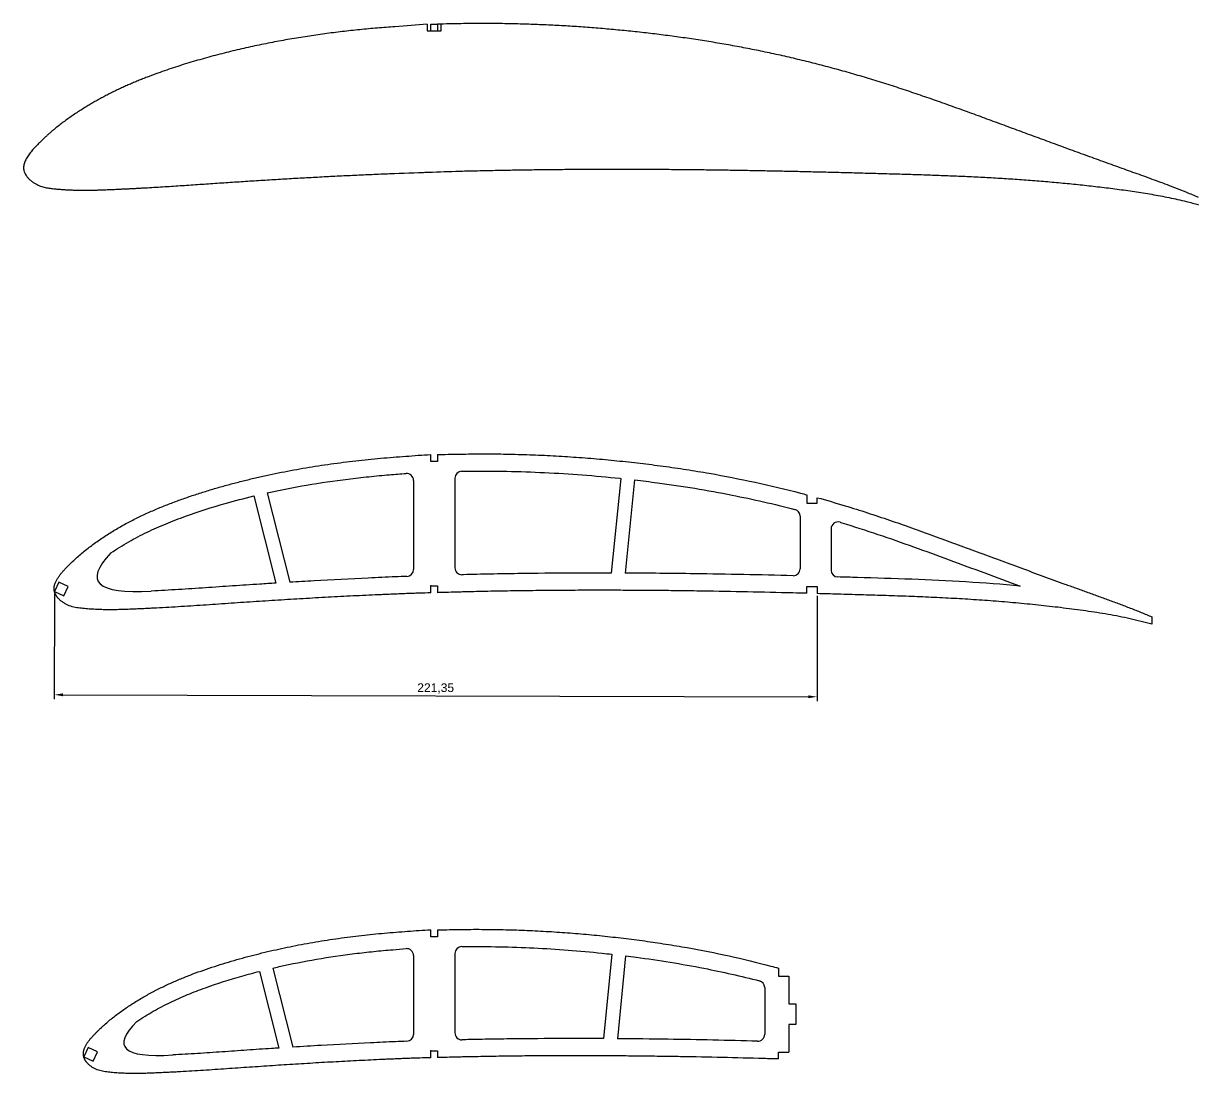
# Model space of a CAD drawing. Header units: millimetres. Extents: x 80 to 1077, y 17 to 739.
# Drawn here: x 79.7 to 420.6, y 434.5 to 739.4 of the extents above; entities that cross this region are included whole.
import ezdxf

# ---------------------------------------------------------------- set-up
doc = ezdxf.new("R2010")
doc.units = ezdxf.units.MM
doc.layers.add('10', color=7, linetype='Continuous')
doc.layers.add('11', color=80, linetype='Continuous')
doc.styles.get("Standard").update_dxf_attribs({"font": 'arial.ttf'})
doc.dimstyles.new('ISO-25', dxfattribs={"dimtxt": 2.5, "dimasz": 2.5, "dimexe": 1.25, "dimexo": 0.625, "dimtad": 1, "dimtxsty": 'Standard', "dimcen": 2.5, "dimadec": 0, "dimazin": 0, "dimtfac": 1, "dimtmove": 0, "dimatfit": 3, "dimfxl": 1, "dimarcsym": 0})

# ---------------------------------------------------------------- blocks, each defined once
blk = doc.blocks.new('*D2')
at = {"color": 0, "lineweight": -2, "transparency": 16777216}
for p, q in [((88.67, 573.85), (88.58, 543.26)), ((310.02, 573.26), (309.94, 542.67)), ((91.09, 544.5), (307.44, 543.93))]:
    blk.add_line(p, q, dxfattribs=at)
at = {"color": 0, "transparency": 16777216}
for points in [[(91.09, 544.92), (91.09, 544.08), (88.59, 544.51)], [(307.44, 544.34), (307.44, 543.51), (309.94, 543.92)]]:
    blk.add_solid(points, dxfattribs=at)
at = {"layer": 'Defpoints', "color": 0, "transparency": 16777216}
for p in [(88.67, 574.47), (310.02, 573.88), (309.94, 543.92)]:
    blk.add_point(p, dxfattribs=at)
at = {"color": 0, "transparency": 16777216, "insert": (199.27, 546.34), "char_height": 2.5, "attachment_point": 5, "rotation": 359.8483}
blk.add_mtext('221,35', dxfattribs=at)

msp = doc.modelspace()

# ---------------------------------------------------------------- linework, layer by layer
for p, q in [((196.841, 739.285), (196.841, 737.285)), ((196.841, 737.285), (200.841, 737.285)), ((196.841, 737.285), (197.841, 737.285)), ((197.841, 737.285), (197.841, 739.285)), ((197.841, 739.285), (199.841, 739.285)), ((199.841, 739.285), (199.841, 737.285)), ((200.841, 737.285), (200.841, 739.321)), ((197.841, 612.285), (197.841, 614.273)), ((199.841, 614.285), (199.841, 612.285)), ((199.841, 612.285), (197.841, 612.285)), ((204.841, 607.401), (204.841, 581.359)), ((253.035, 607.33), (250.22, 579.843)), ((192.841, 606.773), (192.841, 580.88)), ((257.011, 606.892), (254.24, 579.832)), ((146.468, 602.228), (152.844, 576.931)), ((150.365, 603.131), (156.905, 577.181)), ((307.02, 602.555), (307.02, 600.155)), ((307.02, 600.155), (310.02, 600.155)), ((310.02, 600.155), (310.02, 601.738)), ((305.02, 596.371), (305.02, 581.073)), ((314.02, 592.704), (314.02, 580.722)), ((197.841, 574.099), (197.841, 576.099)), ((197.841, 576.099), (199.841, 576.099)), ((199.841, 576.099), (199.841, 574.148)), ((307.02, 573.966), (307.02, 575.966)), ((307.02, 575.966), (310.02, 575.966)), ((310.02, 575.966), (310.02, 573.884)), ((197.841, 474.264), (197.841, 476.25)), ((199.841, 474.264), (197.841, 474.264)), ((199.841, 476.264), (199.841, 474.264)), ((192.841, 468.799), (192.841, 445.9)), ((204.841, 469.37), (204.841, 446.324)), ((250.379, 469.171), (248.016, 444.662)), ((254.352, 468.702), (252.032, 444.638)), ((148.097, 464.189), (153.786, 441.931)), ((151.982, 465.139), (157.848, 442.191)), ((298.739, 465.153), (298.739, 462.753)), ((298.739, 462.753), (301.739, 462.753)), ((301.739, 462.753), (301.739, 454.753)), ((294.739, 459.495), (294.739, 445.917)), ((301.739, 454.753), (303.739, 454.753)), ((303.739, 454.753), (303.739, 448.753)), ((303.739, 448.753), (301.739, 448.753)), ((301.739, 448.753), (301.739, 440.746)), ((197.841, 439.099), (197.841, 441.099)), ((197.841, 441.099), (199.841, 441.099)), ((199.841, 441.099), (199.841, 439.145)), ((298.739, 438.746), (298.739, 440.746)), ((298.739, 440.746), (301.739, 440.746))]:
    msp.add_line(p, q)
at = {"color": 7, "linetype": 'Continuous', "lineweight": 25}
for p, q in [((105.04, 585.706), (105.04, 585.706)), ((89.935, 577.189), (88.667, 574.47)), ((92.654, 575.921), (89.935, 577.189)), ((88.667, 574.47), (91.386, 573.203)), ((91.386, 573.203), (92.654, 575.921)), ((116.741, 574.613), (116.739, 574.612)), ((407.115, 567.139), (407.115, 564.977)), ((112.566, 449.665), (112.566, 449.665)), ((98.418, 442.089), (97.15, 439.37)), ((101.137, 440.821), (98.418, 442.089)), ((99.869, 438.102), (101.137, 440.821)), ((122.962, 439.924), (122.959, 439.923)), ((97.15, 439.37), (99.869, 438.102))]:
    msp.add_line(p, q, dxfattribs=at)
for centre, start, end in [((190.841, 606.773), 0, 94.30218), ((206.841, 607.401), 91.00408, 180), ((303.02, 596.371), 0, 75.41711), ((316.02, 592.704), 73.08137, 180), ((190.841, 580.88), 272.10136, 0), ((206.841, 581.359), 180, 271.56895), ((303.02, 581.073), 268.53786, 360), ((316.02, 580.722), 180, 268.37755), ((190.841, 468.799), 0, 94.2857), ((206.841, 469.37), 90.79571, 180), ((292.739, 459.495), 360, 75.64772), ((190.841, 445.9), 272.06582, 0), ((206.841, 446.324), 180, 271.33539), ((292.739, 445.917), 268.46053, 0)]:
    msp.add_arc(centre, 2, start, end)
for points, knots in [([(197.841, 574.099), (196.71, 574.07), (194.972, 574.017), (192.626, 573.939), (190.804, 573.874), (188.983, 573.804), (187.162, 573.728), (185.341, 573.651), (182.914, 573.547), (179.882, 573.409), (176.244, 573.236), (172.608, 573.053), (167.762, 572.799), (162.919, 572.529), (158.078, 572.243), (154.449, 572.021), (150.821, 571.792), (147.195, 571.556), (143.57, 571.315), (139.945, 571.07), (136.322, 570.82), (132.699, 570.57), (129.077, 570.325), (125.454, 570.091), (121.831, 569.873), (118.811, 569.709), (116.395, 569.587), (114.583, 569.5), (112.77, 569.416), (110.958, 569.337), (109.145, 569.27), (107.332, 569.219), (105.518, 569.193), (103.704, 569.196), (101.891, 569.237), (100.078, 569.314), (98.269, 569.438), (96.463, 569.606), (94.663, 569.84), (93.199, 570.234), (92.092, 570.728), (91.438, 571.107), (90.941, 571.451), (90.462, 571.819), (90.014, 572.227), (89.66, 572.62), (89.466, 572.852), (89.329, 573.032), (89.203, 573.22), (89.089, 573.416), (88.987, 573.618), (88.879, 573.817), (88.778, 574.019), (88.704, 574.233), (88.645, 574.451), (88.601, 574.674), (88.569, 574.898), (88.542, 575.199), (88.538, 575.577), (88.584, 575.953), (88.64, 576.25), (88.695, 576.469), (88.76, 576.687), (88.858, 576.972), (89.002, 577.322), (89.202, 577.729), (89.498, 578.256), (89.916, 578.886), (90.466, 579.607), (91.053, 580.299), (91.664, 580.968), (92.294, 581.621), (92.933, 582.264), (93.795, 583.112), (94.896, 584.147), (96.256, 585.347), (97.656, 586.501), (99.089, 587.613), (101.039, 589.043), (103.541, 590.741), (106.627, 592.648), (109.787, 594.431), (113.017, 596.086), (116.306, 597.619), (119.646, 599.039), (123.025, 600.364), (126.436, 601.605), (129.876, 602.767), (133.339, 603.857), (136.824, 604.878), (140.327, 605.839), (143.845, 606.743), (147.379, 607.59), (150.926, 608.382), (155.672, 609.364), (161.633, 610.46), (167.626, 611.383), (172.436, 612.027), (176.051, 612.462), (179.672, 612.851), (183.298, 613.203), (186.93, 613.496), (190.565, 613.772), (194.202, 614.044), (196.628, 614.204), (197.841, 614.273)], [0.47252689, 0.47252689, 0.47252689, 0.47252689, 0.48020319, 0.48432856, 0.48845394, 0.49257931, 0.49670468, 0.50083005, 0.50495542, 0.51320616, 0.52145691, 0.52970765, 0.53795839, 0.55445988, 0.56271062, 0.57096137, 0.57921211, 0.58746285, 0.59571359, 0.60396434, 0.61221508, 0.62046582, 0.62871657, 0.63696731, 0.64521805, 0.6534688, 0.65759417, 0.66171954, 0.66584491, 0.66997028, 0.67409565, 0.67822102, 0.6823464, 0.68647177, 0.69059714, 0.69472251, 0.69884788, 0.70297325, 0.70709862, 0.711224, 0.71328668, 0.71534937, 0.71638071, 0.71741205, 0.71947474, 0.72050608, 0.72102175, 0.72153742, 0.7220531, 0.72256877, 0.72308444, 0.72360011, 0.72411578, 0.72463145, 0.72514712, 0.7256628, 0.72617847, 0.72669414, 0.72772548, 0.72875682, 0.7292725, 0.72978817, 0.73030384, 0.73081951, 0.73185085, 0.7328822, 0.73391354, 0.73597622, 0.73803891, 0.7401016, 0.74216428, 0.74422697, 0.74628965, 0.74835234, 0.75247771, 0.75660308, 0.76072845, 0.76485383, 0.7689792, 0.77722994, 0.78548068, 0.79373143, 0.80198217, 0.81023291, 0.81848365, 0.8267344, 0.83498514, 0.84323588, 0.85148663, 0.85973737, 0.86798811, 0.87623886, 0.8844896, 0.89274034, 0.90099108, 0.91749257, 0.93399406, 0.9422448, 0.95049554, 0.95874629, 0.96699703, 0.97524777, 0.98349851, 0.99174926, 1, 1, 1, 1]), ([(199.841, 614.285), (200.302, 614.289), (201.889, 614.309), (204.604, 614.36), (207.984, 614.427), (211.366, 614.457), (214.747, 614.459), (219.256, 614.418), (223.763, 614.315), (228.269, 614.154), (232.773, 613.953), (238.399, 613.625), (245.143, 613.119), (251.878, 612.494), (258.601, 611.76), (265.31, 610.908), (272.003, 609.937), (280.901, 608.473), (291.965, 606.307), (301.38, 604.048), (306.379, 602.727), (307.02, 602.555)], [0.00924145, 0.00924145, 0.00924145, 0.00924145, 0.015625, 0.03125, 0.046875, 0.0625, 0.078125, 0.09375, 0.125, 0.140625, 0.15625, 0.1875, 0.21875, 0.25, 0.28125, 0.3125, 0.34375, 0.375, 0.4375, 0.5, 0.50918903, 0.50918903, 0.50918903, 0.50918903]), ([(150.365, 603.131), (154.163, 603.977), (157.981, 604.725), (165.803, 606.067), (169.81, 606.655), (175.831, 607.403), (177.84, 607.629), (180.856, 607.941), (181.861, 608.04), (183.874, 608.227), (184.881, 608.313), (187.489, 608.524), (189.09, 608.647), (190.691, 608.767)], [0.50461313, 0.50461313, 0.50461313, 0.50461313, 0.625, 0.625, 0.75, 0.75, 0.8125, 0.8125, 0.84375, 0.84375, 0.875, 0.875, 0.92464054, 0.92464054, 0.92464054, 0.92464054]), ([(206.806, 609.401), (207.524, 609.413), (208.242, 609.425), (212.617, 609.475), (216.271, 609.462), (227.228, 609.257), (234.523, 608.906), (245.452, 608.072), (249.093, 607.742), (252.833, 607.351), (252.934, 607.341), (253.035, 607.33)], [0.05023306, 0.05023306, 0.05023306, 0.05023306, 0.0625, 0.0625, 0.125, 0.125, 0.25, 0.25, 0.3125, 0.3125, 0.3142357, 0.3142357, 0.3142357, 0.3142357]), ([(257.011, 606.892), (259.223, 606.636), (261.433, 606.362), (270.895, 605.1), (278.107, 603.923), (291.39, 601.28), (297.475, 599.88), (303.523, 598.306)], [0.33700162, 0.33700162, 0.33700162, 0.33700162, 0.375, 0.375, 0.5, 0.5, 0.60688729, 0.60688729, 0.60688729, 0.60688729]), ([(105.04, 585.706), (106.73, 586.848), (108.453, 587.914), (111.955, 589.918), (113.736, 590.854), (117.349, 592.604), (119.182, 593.419), (122.889, 594.953), (124.763, 595.674), (130.432, 597.729), (134.277, 598.947), (140.925, 600.834), (143.691, 601.558), (146.468, 602.228)], [0, 0, 0, 0, 0.0625, 0.0625, 0.125, 0.125, 0.1875, 0.1875, 0.25, 0.25, 0.375, 0.375, 0.46335681, 0.46335681, 0.46335681, 0.46335681]), ([(310.02, 601.738), (312.727, 600.987), (317.589, 599.573), (324.569, 597.372), (333.122, 594.516), (341.614, 591.483), (350.078, 588.373), (356.419, 586.023), (362.761, 583.673), (369.102, 581.324), (375.449, 578.988), (380.742, 577.054), (384.981, 575.518), (388.163, 574.375), (391.344, 573.228), (394.522, 572.073), (397.691, 570.893), (400.851, 569.688), (403.992, 568.436), (406.08, 567.587), (407.115, 567.139)], [0.52355679, 0.52355679, 0.52355679, 0.52355679, 0.5625, 0.59375, 0.625, 0.6875, 0.71875, 0.75, 0.78125, 0.8125, 0.84375, 0.875, 0.890625, 0.90625, 0.921875, 0.9375, 0.953125, 0.96875, 0.984375, 1, 1, 1, 1]), ([(316.602, 594.617), (316.783, 594.562), (316.965, 594.506), (320.65, 593.379), (324.133, 592.25), (334.539, 588.741), (341.417, 586.234), (355.154, 581.166), (362.015, 578.61), (368.883, 576.077)], [0.68426264, 0.68426264, 0.68426264, 0.68426264, 0.6875, 0.6875, 0.75, 0.75, 0.875, 0.875, 1, 1, 1, 1]), ([(250.22, 579.843), (247.742, 579.848), (245.265, 579.848), (237.531, 579.831), (232.274, 579.795), (224.389, 579.702), (221.761, 579.664), (217.818, 579.597), (216.504, 579.573), (213.876, 579.52), (212.561, 579.491), (209.933, 579.433), (208.619, 579.406), (207.169, 579.367), (207.032, 579.363), (206.896, 579.36)], [0.47054639, 0.47054639, 0.47054639, 0.47054639, 0.5, 0.5, 0.5625, 0.5625, 0.59375, 0.59375, 0.609375, 0.609375, 0.625, 0.625, 0.640625, 0.640625, 0.64224506, 0.64224506, 0.64224506, 0.64224506]), ([(302.969, 579.074), (293.424, 579.318), (283.877, 579.52), (267.633, 579.744), (260.936, 579.806), (254.24, 579.832)], [0.26149951, 0.26149951, 0.26149951, 0.26149951, 0.375, 0.375, 0.45461613, 0.45461613, 0.45461613, 0.45461613]), ([(152.844, 576.931), (151.303, 576.834), (149.762, 576.735), (145.598, 576.463), (142.975, 576.288), (137.73, 575.931), (135.107, 575.749), (129.861, 575.39), (127.238, 575.214), (121.991, 574.89), (119.366, 574.744), (116.741, 574.613)], [0.85664797, 0.85664797, 0.85664797, 0.85664797, 0.875, 0.875, 0.90625, 0.90625, 0.9375, 0.9375, 0.96875, 0.96875, 1, 1, 1, 1]), ([(190.915, 578.881), (189.808, 578.841), (188.701, 578.798), (184.968, 578.643), (182.342, 578.529), (174.464, 578.162), (169.214, 577.891), (161.611, 577.462), (159.258, 577.324), (156.905, 577.181)], [0.70558498, 0.70558498, 0.70558498, 0.70558498, 0.71875, 0.71875, 0.75, 0.75, 0.8125, 0.8125, 0.84052177, 0.84052177, 0.84052177, 0.84052177]), ([(368.883, 576.077), (363.643, 576.558), (358.398, 576.95), (347.902, 577.587), (342.651, 577.833), (332.145, 578.241), (326.891, 578.405), (319.745, 578.614), (317.854, 578.669), (315.963, 578.723)], [0, 0, 0, 0, 0.0625, 0.0625, 0.125, 0.125, 0.1875, 0.1875, 0.20998854, 0.20998854, 0.20998854, 0.20998854]), ([(307.02, 573.966), (305.648, 574.002), (299.9, 574.153), (289.776, 574.392), (278.836, 574.591), (270.087, 574.708), (263.526, 574.775), (256.967, 574.822), (250.411, 574.845), (243.857, 574.847), (237.306, 574.825), (230.759, 574.776), (224.216, 574.7), (218.768, 574.613), (214.411, 574.53), (211.145, 574.457), (208.424, 574.399), (206.249, 574.339), (204.074, 574.274), (201.938, 574.204), (200.346, 574.161), (199.841, 574.148)], [0.22672947, 0.22672947, 0.22672947, 0.22672947, 0.23597622, 0.26547325, 0.29497028, 0.3097188, 0.32446731, 0.33921582, 0.35396434, 0.36871285, 0.38346137, 0.39820988, 0.41295839, 0.42770691, 0.43508116, 0.44245542, 0.44982968, 0.45351681, 0.45720394, 0.46457819, 0.46800337, 0.46800337, 0.46800337, 0.46800337]), ([(407.115, 564.977), (406.076, 565.295), (403.967, 565.83), (400.794, 566.589), (397.597, 567.252), (394.385, 567.845), (391.161, 568.373), (387.928, 568.852), (384.689, 569.294), (381.445, 569.707), (378.197, 570.093), (373.861, 570.575), (368.431, 571.113), (361.904, 571.664), (355.366, 572.132), (348.821, 572.519), (342.27, 572.838), (335.714, 573.103), (329.155, 573.328), (322.594, 573.53), (316.216, 573.713), (312.024, 573.83), (310.02, 573.884)], [0, 0, 0, 0, 0.00737426, 0.01474851, 0.02212277, 0.02949703, 0.03687129, 0.04424554, 0.0516198, 0.05899406, 0.06636831, 0.07374257, 0.08849108, 0.1032396, 0.11798811, 0.13273663, 0.14748514, 0.16223365, 0.17698217, 0.19173068, 0.2064792, 0.21998855, 0.21998855, 0.21998855, 0.21998855]), ([(197.841, 439.099), (196.79, 439.074), (195.179, 439.031), (193.008, 438.968), (191.328, 438.913), (189.649, 438.85), (187.97, 438.777), (186.291, 438.704), (184.054, 438.607), (181.257, 438.477), (177.902, 438.315), (174.549, 438.144), (170.079, 437.906), (165.61, 437.653), (161.144, 437.385), (157.795, 437.177), (154.448, 436.963), (151.101, 436.743), (147.755, 436.517), (144.409, 436.288), (141.064, 436.055), (137.72, 435.821), (134.375, 435.592), (131.031, 435.372), (127.685, 435.168), (124.897, 435.015), (122.666, 434.9), (120.992, 434.818), (119.318, 434.739), (117.645, 434.665), (115.97, 434.602), (114.296, 434.553), (112.621, 434.529), (110.945, 434.531), (109.27, 434.569), (107.597, 434.639), (105.925, 434.755), (104.257, 434.909), (102.596, 435.131), (101.246, 435.507), (100.229, 435.973), (99.628, 436.329), (99.173, 436.652), (98.734, 436.997), (98.326, 437.379), (98.005, 437.747), (97.83, 437.964), (97.707, 438.133), (97.594, 438.309), (97.493, 438.492), (97.402, 438.68), (97.308, 438.866), (97.222, 439.056), (97.162, 439.255), (97.115, 439.458), (97.079, 439.664), (97.054, 439.871), (97.033, 440.15), (97.028, 440.499), (97.069, 440.846), (97.115, 441.121), (97.161, 441.325), (97.218, 441.526), (97.304, 441.791), (97.432, 442.116), (97.614, 442.493), (97.882, 442.983), (98.264, 443.568), (98.769, 444.236), (99.308, 444.878), (99.871, 445.498), (100.451, 446.102), (101.041, 446.696), (101.835, 447.481), (102.851, 448.438), (104.105, 449.549), (105.397, 450.616), (106.719, 451.645), (108.518, 452.969), (110.828, 454.538), (113.676, 456.304), (116.594, 457.952), (119.575, 459.483), (122.612, 460.901), (125.696, 462.214), (128.815, 463.44), (131.965, 464.587), (135.14, 465.662), (138.337, 466.67), (141.554, 467.614), (144.787, 468.503), (148.035, 469.339), (151.296, 470.122), (154.569, 470.854), (158.949, 471.763), (164.45, 472.776), (169.979, 473.63), (174.416, 474.225), (177.749, 474.628), (181.089, 474.988), (184.432, 475.314), (187.781, 475.586), (191.132, 475.843), (194.485, 476.082), (196.723, 476.204), (197.841, 476.25)], [0.47246148, 0.47246148, 0.47246148, 0.47246148, 0.48020319, 0.48432856, 0.48845394, 0.49257931, 0.49670468, 0.50083005, 0.50495542, 0.51320616, 0.52145691, 0.52970765, 0.53795839, 0.55445988, 0.56271062, 0.57096137, 0.57921211, 0.58746285, 0.59571359, 0.60396434, 0.61221508, 0.62046582, 0.62871657, 0.63696731, 0.64521805, 0.6534688, 0.65759417, 0.66171954, 0.66584491, 0.66997028, 0.67409565, 0.67822102, 0.6823464, 0.68647177, 0.69059714, 0.69472251, 0.69884788, 0.70297325, 0.70709862, 0.711224, 0.71328668, 0.71534937, 0.71638071, 0.71741205, 0.71947474, 0.72050608, 0.72102175, 0.72153742, 0.7220531, 0.72256877, 0.72308444, 0.72360011, 0.72411578, 0.72463145, 0.72514712, 0.7256628, 0.72617847, 0.72669414, 0.72772548, 0.72875682, 0.7292725, 0.72978817, 0.73030384, 0.73081951, 0.73185085, 0.7328822, 0.73391354, 0.73597622, 0.73803891, 0.7401016, 0.74216428, 0.74422697, 0.74628965, 0.74835234, 0.75247771, 0.75660308, 0.76072845, 0.76485383, 0.7689792, 0.77722994, 0.78548068, 0.79373143, 0.80198217, 0.81023291, 0.81848365, 0.8267344, 0.83498514, 0.84323588, 0.85148663, 0.85973737, 0.86798811, 0.87623886, 0.8844896, 0.89274034, 0.90099108, 0.91749257, 0.93399406, 0.9422448, 0.95049554, 0.95874629, 0.96699703, 0.97524777, 0.98349851, 0.99174926, 1, 1, 1, 1]), ([(199.841, 476.264), (200.212, 476.268), (201.62, 476.284), (204.065, 476.324), (207.177, 476.381), (210.289, 476.401), (213.401, 476.398), (217.551, 476.35), (221.699, 476.248), (225.846, 476.09), (229.991, 475.897), (235.169, 475.585), (241.375, 475.106), (247.572, 474.519), (253.758, 473.83), (259.932, 473.034), (266.09, 472.128), (274.277, 470.764), (284.456, 468.751), (293.263, 466.62), (298.006, 465.352), (298.739, 465.153)], [0.01004094, 0.01004094, 0.01004094, 0.01004094, 0.015625, 0.03125, 0.046875, 0.0625, 0.078125, 0.09375, 0.125, 0.140625, 0.15625, 0.1875, 0.21875, 0.25, 0.28125, 0.3125, 0.34375, 0.375, 0.4375, 0.5, 0.51144371, 0.51144371, 0.51144371, 0.51144371]), ([(151.982, 465.139), (152.591, 465.282), (153.2, 465.422), (157.43, 466.372), (161.071, 467.09), (168.39, 468.347), (172.071, 468.888), (177.6, 469.577), (179.445, 469.786), (182.215, 470.073), (183.139, 470.164), (184.988, 470.336), (185.912, 470.416), (188.122, 470.597), (189.407, 470.697), (190.692, 470.793)], [0.47895383, 0.47895383, 0.47895383, 0.47895383, 0.5, 0.5, 0.625, 0.625, 0.75, 0.75, 0.8125, 0.8125, 0.84375, 0.84375, 0.875, 0.875, 0.91838108, 0.91838108, 0.91838108, 0.91838108]), ([(206.814, 471.37), (207.177, 471.375), (207.541, 471.379), (211.22, 471.415), (214.534, 471.399), (224.467, 471.201), (231.079, 470.878), (240.983, 470.118), (244.282, 469.819), (248.512, 469.377), (249.445, 469.276), (250.379, 469.171)], [0.05565072, 0.05565072, 0.05565072, 0.05565072, 0.0625, 0.0625, 0.125, 0.125, 0.25, 0.25, 0.3125, 0.3125, 0.33020059, 0.33020059, 0.33020059, 0.33020059]), ([(254.352, 468.702), (255.389, 468.574), (256.425, 468.441), (260.753, 467.867), (264.041, 467.383), (270.588, 466.313), (273.85, 465.727), (282.513, 464.02), (287.89, 462.8), (293.235, 461.433)], [0.35532789, 0.35532789, 0.35532789, 0.35532789, 0.375, 0.375, 0.4375, 0.4375, 0.5, 0.5, 0.60408119, 0.60408119, 0.60408119, 0.60408119]), ([(112.566, 449.665), (114.12, 450.711), (115.703, 451.688), (118.921, 453.525), (120.557, 454.383), (123.877, 455.987), (125.562, 456.732), (128.969, 458.139), (130.69, 458.802), (135.9, 460.686), (139.434, 461.805), (144.702, 463.3), (146.397, 463.756), (148.097, 464.189)], [0, 0, 0, 0, 0.0625, 0.0625, 0.125, 0.125, 0.1875, 0.1875, 0.25, 0.25, 0.375, 0.375, 0.43405458, 0.43405458, 0.43405458, 0.43405458]), ([(190.913, 443.901), (189.799, 443.861), (188.684, 443.814), (186.373, 443.714), (185.175, 443.663), (182.78, 443.555), (181.583, 443.499), (175.597, 443.212), (170.809, 442.96), (163.298, 442.527), (160.573, 442.362), (157.848, 442.191)], [0.70421087, 0.70421087, 0.70421087, 0.70421087, 0.71875, 0.71875, 0.734375, 0.734375, 0.75, 0.75, 0.8125, 0.8125, 0.84808782, 0.84808782, 0.84808782, 0.84808782]), ([(248.016, 444.662), (244.65, 444.679), (241.284, 444.686), (233.122, 444.679), (228.327, 444.652), (221.133, 444.576), (218.735, 444.544), (213.94, 444.469), (211.542, 444.422), (208.392, 444.358), (207.64, 444.342), (206.888, 444.324)], [0.45613611, 0.45613611, 0.45613611, 0.45613611, 0.5, 0.5, 0.5625, 0.5625, 0.59375, 0.59375, 0.625, 0.625, 0.63480178, 0.63480178, 0.63480178, 0.63480178]), ([(292.685, 443.917), (284.023, 444.15), (275.359, 444.343), (261.807, 444.547), (256.919, 444.602), (252.032, 444.638)], [0.26208381, 0.26208381, 0.26208381, 0.26208381, 0.375, 0.375, 0.43869018, 0.43869018, 0.43869018, 0.43869018]), ([(153.786, 441.931), (153.08, 441.885), (152.374, 441.839), (149.276, 441.634), (146.884, 441.471), (142.101, 441.141), (139.709, 440.973), (134.926, 440.642), (132.534, 440.48), (127.749, 440.18), (125.356, 440.045), (122.962, 439.924)], [0.86577555, 0.86577555, 0.86577555, 0.86577555, 0.875, 0.875, 0.90625, 0.90625, 0.9375, 0.9375, 0.96875, 0.96875, 1, 1, 1, 1]), ([(298.739, 438.746), (297.323, 438.786), (291.884, 438.94), (282.421, 439.183), (272.362, 439.385), (264.316, 439.509), (258.283, 439.583), (252.25, 439.639), (246.219, 439.672), (240.189, 439.686), (234.161, 439.678), (228.135, 439.646), (222.112, 439.588), (217.094, 439.519), (213.082, 439.45), (210.074, 439.39), (207.567, 439.34), (205.563, 439.289), (203.558, 439.239), (201.652, 439.187), (200.246, 439.154), (199.841, 439.145)], [0.22559376, 0.22559376, 0.22559376, 0.22559376, 0.23597622, 0.26547325, 0.29497028, 0.3097188, 0.32446731, 0.33921582, 0.35396434, 0.36871285, 0.38346137, 0.39820988, 0.41295839, 0.42770691, 0.43508116, 0.44245542, 0.44982968, 0.45351681, 0.45720394, 0.46457819, 0.46755356, 0.46755356, 0.46755356, 0.46755356])]:
    msp.add_open_spline(points, degree=3, knots=knots, dxfattribs=at)
for points in [[(105.04, 585.706), (96.984, 577.378), (100.884, 573.68), (116.739, 574.612)], [(112.566, 449.665), (105.1, 442.255), (108.564, 439.007), (122.959, 439.923)]]:
    msp.add_open_spline(points, degree=3, dxfattribs=at)
at = {"layer": '10'}
for p in [(197.841, 576.099), (197.841, 441.099)]:
    msp.add_point(p, dxfattribs=at)
at = {"layer": '11', "linetype": 'Continuous', "lineweight": 25}
for points, knots in [([(196.841, 739.214), (193.709, 738.995), (188.875, 738.61), (182.336, 738.121), (177.235, 737.637), (172.142, 737.08), (167.06, 736.434), (161.99, 735.702), (156.934, 734.879), (152.717, 734.108), (149.33, 733.44), (146.769, 732.904), (144.214, 732.346), (141.665, 731.758), (139.122, 731.144), (136.585, 730.503), (134.033, 729.827), (131.466, 729.117), (128.885, 728.369), (126.314, 727.589), (123.756, 726.771), (121.208, 725.917), (118.673, 725.023), (116.558, 724.236), (114.854, 723.578), (113.557, 723.062), (112.266, 722.535), (110.981, 721.992), (109.703, 721.438), (108.433, 720.867), (107.15, 720.27), (105.855, 719.648), (104.55, 718.996), (103.252, 718.327), (101.964, 717.637), (100.684, 716.927), (99.411, 716.195), (98.111, 715.421), (96.786, 714.604), (95.441, 713.741), (94.113, 712.857), (92.807, 711.951), (91.529, 711.027), (90.283, 710.084), (89.225, 709.248), (88.347, 708.523), (87.631, 707.916), (86.922, 707.29), (86.211, 706.647), (85.496, 705.977), (84.769, 705.276), (83.947, 704.458), (83.031, 703.524), (82.068, 702.457), (81.184, 701.349), (80.444, 700.21), (79.904, 699.049), (79.624, 697.864), (79.707, 696.827), (79.921, 696.158), (80.179, 695.722), (80.418, 695.247), (80.893, 694.665), (81.477, 694.064), (82.139, 693.52), (82.848, 693.037), (83.562, 692.64), (84.266, 692.327), (84.948, 692.085), (85.635, 691.894), (86.327, 691.743), (87.023, 691.626), (87.722, 691.532), (88.607, 691.433), (89.677, 691.33), (90.934, 691.23), (92.195, 691.152), (93.457, 691.094), (94.722, 691.052), (95.987, 691.03), (97.254, 691.021), (98.52, 691.029), (99.786, 691.049), (101.051, 691.08), (102.315, 691.12), (103.579, 691.167), (104.843, 691.219), (106.108, 691.275), (107.374, 691.333), (108.64, 691.391), (109.905, 691.453), (111.171, 691.515), (112.437, 691.58), (113.703, 691.648), (115.392, 691.74), (117.504, 691.862), (120.037, 692.018), (122.57, 692.179), (125.103, 692.347), (127.635, 692.517), (130.168, 692.69), (132.701, 692.864), (135.234, 693.034), (137.767, 693.206), (140.3, 693.372), (142.833, 693.539), (145.366, 693.702), (147.9, 693.862), (151.276, 694.072), (155.496, 694.326), (160.559, 694.617), (165.622, 694.892), (170.684, 695.154), (175.749, 695.399), (180.814, 695.63), (187.944, 695.929), (193.385, 696.134), (197.138, 696.255)], [0, 0, 0, 0, 0.03781013, 0.05837814, 0.07894417, 0.09950276, 0.12006231, 0.1406182, 0.16117184, 0.18173039, 0.19223299, 0.20273373, 0.2132318, 0.22372644, 0.23422658, 0.24472571, 0.25523003, 0.26601497, 0.27679618, 0.28757787, 0.29835839, 0.30913993, 0.31992681, 0.33071737, 0.33631593, 0.34191689, 0.34751551, 0.35311204, 0.35870546, 0.36429274, 0.36988016, 0.37573612, 0.38159274, 0.38744735, 0.39331256, 0.3991822, 0.40507412, 0.41098414, 0.41739554, 0.42381474, 0.43022595, 0.43660711, 0.4429461, 0.44921851, 0.4554129, 0.4591767, 0.46293489, 0.46671626, 0.47055616, 0.47447523, 0.47851987, 0.48270798, 0.48843935, 0.49427259, 0.50000569, 0.50547978, 0.51059601, 0.51536055, 0.51996491, 0.52294148, 0.52371332, 0.52606157, 0.52932195, 0.53270296, 0.53614901, 0.53960972, 0.54302529, 0.545975, 0.54887024, 0.55172717, 0.55456189, 0.55739191, 0.56022322, 0.56305288, 0.56810658, 0.57316798, 0.5782344, 0.58331146, 0.58838832, 0.59346599, 0.59854912, 0.60363458, 0.60871431, 0.61379252, 0.61886906, 0.62394358, 0.62902362, 0.63410092, 0.63918688, 0.64427317, 0.64936047, 0.65444411, 0.65953245, 0.66461787, 0.669708, 0.67989887, 0.69008522, 0.70027395, 0.71045713, 0.72064554, 0.73083079, 0.74102046, 0.75121328, 0.76140169, 0.77158887, 0.78177563, 0.79196117, 0.8021495, 0.81234062, 0.832695, 0.85304802, 0.87339548, 0.8937379, 0.91408676, 0.93443859, 0.95479294, 0.99999972, 0.99999972, 0.99999972, 0.99999972]), ([(420.635, 688.945), (419.499, 689.439), (417.516, 690.239), (414.708, 691.361), (412.216, 692.322), (409.73, 693.26), (407.238, 694.18), (404.741, 695.087), (402.241, 695.985), (399.74, 696.882), (396.404, 698.073), (392.239, 699.576), (387.247, 701.391), (382.259, 703.213), (377.276, 705.047), (372.293, 706.883), (367.31, 708.722), (362.334, 710.555), (357.365, 712.384), (352.4, 714.194), (347.428, 715.981), (342.445, 717.737), (337.447, 719.449), (332.431, 721.11), (327.43, 722.697), (322.443, 724.205), (317.473, 725.631), (312.483, 726.988), (307.474, 728.271), (302.447, 729.482), (297.403, 730.621), (292.369, 731.677), (287.348, 732.654), (282.341, 733.553), (277.324, 734.38), (272.296, 735.142), (267.258, 735.838), (262.211, 736.471), (257.166, 737.041), (252.125, 737.551), (247.09, 738.001), (242.051, 738.392), (237.008, 738.72), (231.962, 738.99), (226.911, 739.196), (221.855, 739.34), (216.796, 739.424), (211.734, 739.44), (206.083, 739.388), (202.119, 739.287), (199.841, 739.25)], [0, 0, 0, 0, 0.01598777, 0.02760342, 0.03903768, 0.05046865, 0.06190106, 0.07333252, 0.08476444, 0.09619655, 0.10763556, 0.13049922, 0.1533554, 0.17620712, 0.19905446, 0.22190714, 0.24476251, 0.26762472, 0.29037137, 0.31311579, 0.33584914, 0.35858632, 0.38131738, 0.40405505, 0.42679851, 0.44905399, 0.47130481, 0.49355542, 0.5158042, 0.5380558, 0.56030563, 0.58256543, 0.60445808, 0.62634262, 0.64822472, 0.67010638, 0.69199188, 0.71388181, 0.73577561, 0.75753483, 0.77928785, 0.80103746, 0.82278231, 0.84452564, 0.86627906, 0.888033, 0.90982087, 0.93159916, 0.95337978, 0.98278623, 0.98278623, 0.98278623, 0.98278623]), ([(196.138, 696.255), (199.133, 696.305), (203.81, 696.513), (210.177, 696.66), (215.238, 696.781), (220.298, 696.876), (225.356, 696.96), (230.412, 697.024), (235.468, 697.077), (240.522, 697.111), (245.578, 697.135), (250.634, 697.143), (255.69, 697.14), (260.745, 697.123), (265.798, 697.095), (270.85, 697.054), (275.901, 697.004), (280.953, 696.94), (286.005, 696.866), (291.058, 696.78), (296.11, 696.686), (301.16, 696.578), (306.209, 696.466), (311.258, 696.344), (316.307, 696.216), (321.358, 696.084), (326.409, 695.947), (331.46, 695.808), (336.509, 695.659), (341.557, 695.499), (346.604, 695.317), (351.65, 695.113), (356.696, 694.875), (361.743, 694.601), (366.79, 694.287), (371.835, 693.926), (376.877, 693.518), (381.915, 693.062), (386.948, 692.548), (391.978, 691.98), (396.171, 691.457), (399.53, 691.006), (402.055, 690.644), (404.576, 690.259), (407.09, 689.841), (409.597, 689.388), (412.095, 688.892), (414.6, 688.35), (417.45, 687.66), (419.471, 687.154), (420.635, 686.794)], [0.00000035, 0.00000035, 0.00000035, 0.00000035, 0.03989834, 0.06237518, 0.08485683, 0.10734717, 0.12980728, 0.15226351, 0.17471674, 0.19716675, 0.21961431, 0.24207271, 0.26453357, 0.28698355, 0.30942293, 0.33186071, 0.35429715, 0.37673224, 0.39917508, 0.42162135, 0.44406233, 0.46649806, 0.48892444, 0.51135479, 0.53378481, 0.55622347, 0.5786664, 0.60110915, 0.62354715, 0.64597593, 0.66840448, 0.69083321, 0.71326743, 0.7357039, 0.75817539, 0.78063975, 0.80310346, 0.82556919, 0.84803613, 0.87051613, 0.89300869, 0.9043388, 0.91566953, 0.92699486, 0.93831102, 0.94962676, 0.96093543, 0.97224771, 0.98377553, 1, 1, 1, 1])]:
    msp.add_open_spline(points, degree=3, knots=knots, dxfattribs=at)

# ---------------------------------------------------------------- dimensions: what is measured, and where the dimension line sits
dim = msp.add_aligned_dim(p1=(88.667, 574.47), p2=(310.02, 573.884), distance=-29.965, dimstyle='ISO-25')
dim.commit()
dim.dimension.update_dxf_attribs({"geometry": '*D2', "text_midpoint": (199.27, 546.339)})

doc.saveas('drawing.dxf')
